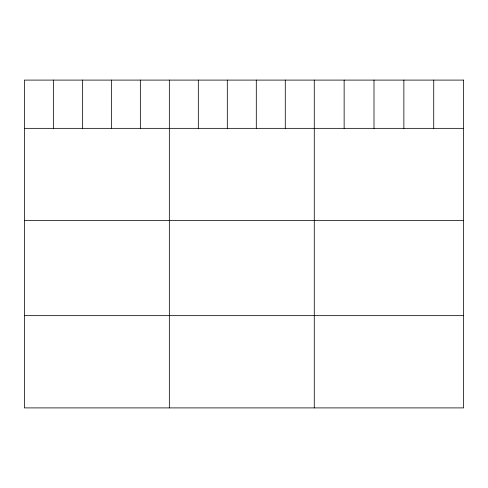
<?xml version="1.0" encoding="UTF-8"?>
<svg xmlns="http://www.w3.org/2000/svg" width="488" height="488" viewBox="0 0 488 488"><rect width="100%" height="100%" fill="white"/><g stroke="black" fill="none" stroke-linecap="round" stroke-linejoin="round"><path stroke-width="0.73" d="M24.4 128.344L463.6 128.344M24.4 220.6L463.6 220.6M24.4 315.651L463.6 315.651M433.734 80.099L433.734 128.344M403.869 80.099L403.869 128.344M374.003 80.099L374.003 128.344M344.138 80.099L344.138 128.344M314.272 80.099L314.272 407.901M285.285 80.099L285.285 128.344M256.298 80.099L256.298 128.344M227.31 80.099L227.31 128.344M198.323 80.099L198.323 128.344M169.336 80.099L169.336 407.901M140.349 80.099L140.349 128.344M111.362 80.099L111.362 128.344M82.374 80.099L82.374 128.344M53.387 80.099L53.387 128.344M463.6 80.099L24.4 80.099L24.4 407.901L463.6 407.901L463.6 80.099"/></g></svg>
